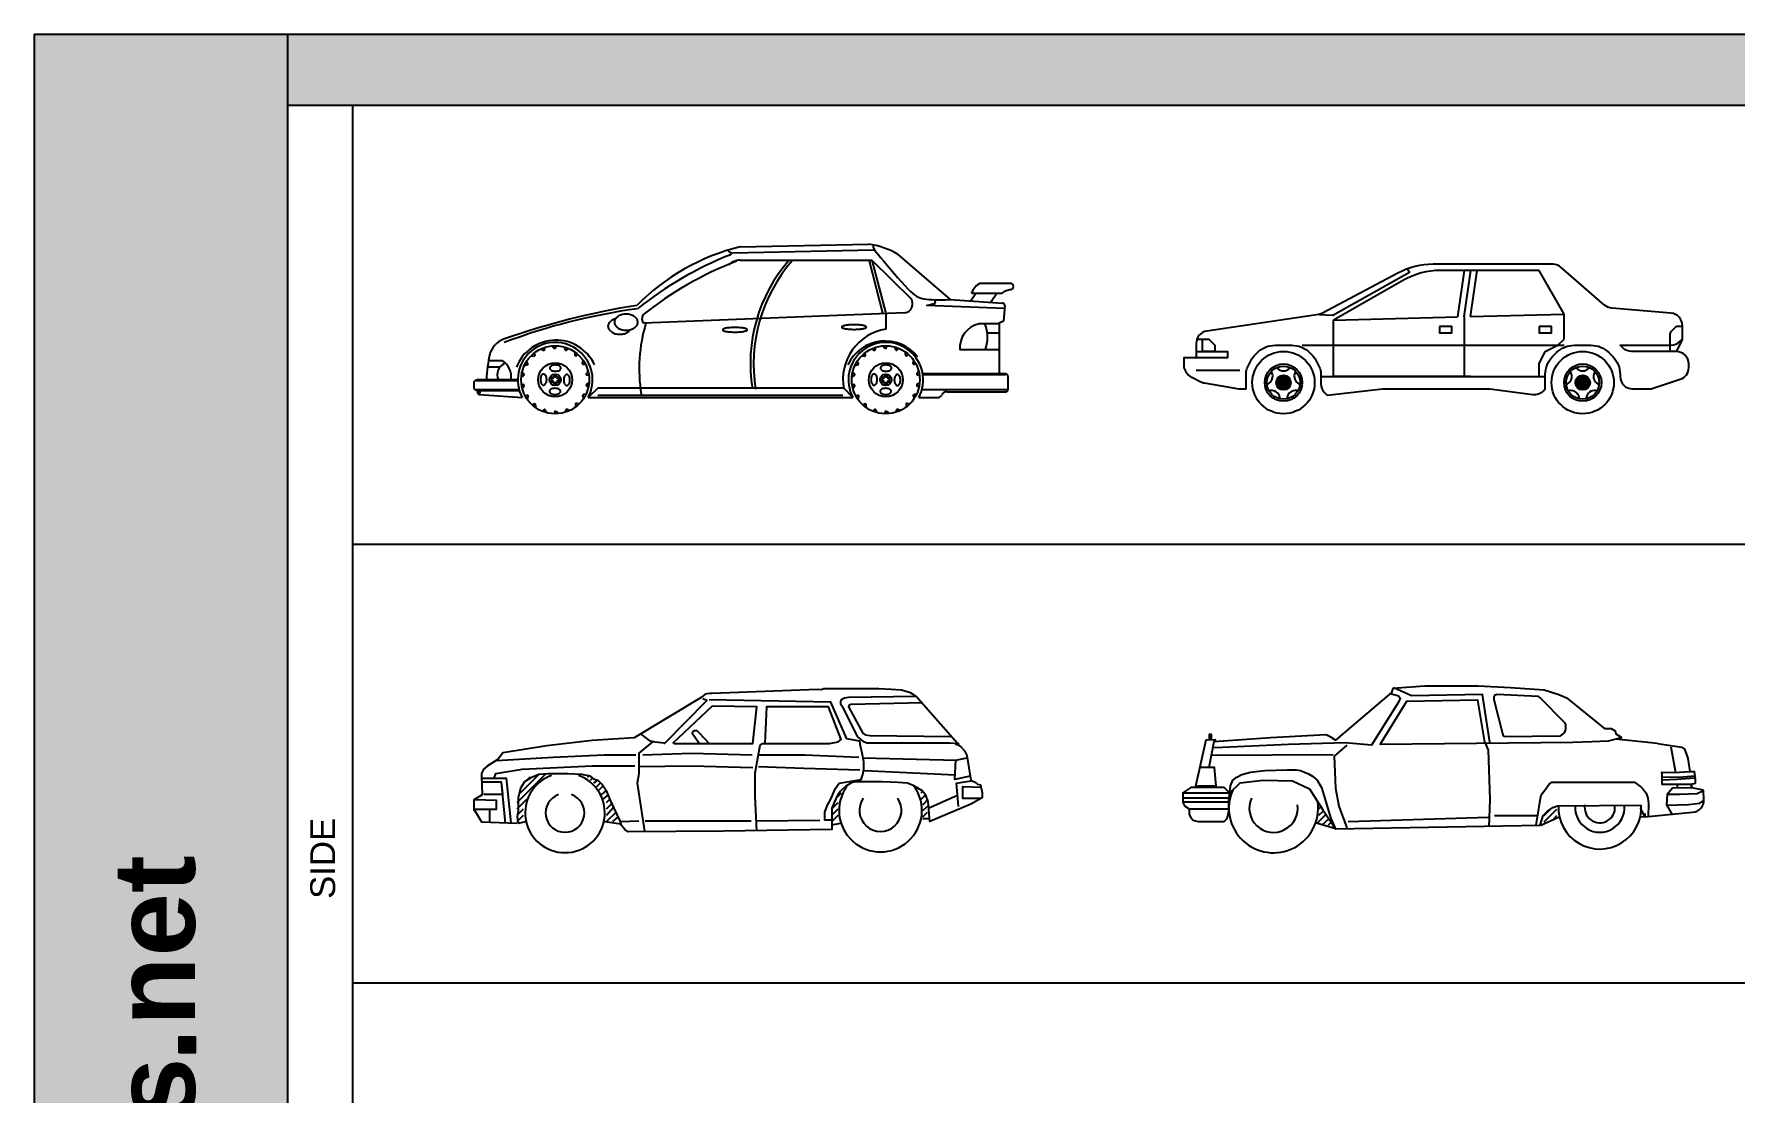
# Model space of a CAD drawing. Header units: millimetres. Extents: x 799 to 57596, y 23774 to 44160.
# Drawn here: x 799 to 15798, y 34821 to 44160 of the extents above; entities that cross this region are included whole.
import ezdxf

# ---------------------------------------------------------------- set-up
doc = ezdxf.new("R2010")
doc.units = ezdxf.units.MM
doc.layers.add('www.cad-blocks.net', color=7, linetype='Continuous')
doc.styles.get("Standard").update_dxf_attribs({"font": 'arial.ttf'})

# ---------------------------------------------------------------- blocks, each defined once
blk = doc.blocks.new('A$C489B0A1E')
at = {"linetype": 'Continuous'}
for p, q in [((2283, 1421), (3527, 1446)), ((2349, 1357), (3513, 1357)), ((2350, 1473), (3484, 1497)), ((3488, 1351), (3611, 878)), ((3513, 1357), (3859, 1016)), ((3513, 1357), (3636, 884)), ((3740, 1410), (4204, 1008)), ((4432, 1064), (4385, 996)), ((4393, 1064), (4664, 1064)), ((4473, 1152), (4735, 1152)), ((4620, 1064), (4564, 984)), ((3995, 957), (4075, 977)), ((4683, 930), (3995, 957)), ((4075, 977), (4070, 1006)), ((4204, 1008), (4667, 977)), ((4685, 956), (4675, 816)), ((3805, 891), (1501, 799)), ((3636, 884), (3636, 747)), ((4636, 793), (4461, 793)), ((4675, 816), (4636, 800)), ((4636, 800), (4636, 353)), ((719, 600), (723, 595)), ((3636, 600), (3640, 595)), ((4534, 715), (4636, 715)), ((130, 469), (251, 469)), ((459, 450), (466, 451)), ((507, 512), (529, 508)), ((526, 530), (533, 529)), ((592, 572), (612, 561)), ((616, 582), (622, 578)), ((693, 599), (708, 581)), ((797, 590), (805, 568)), ((821, 582), (824, 575)), ((891, 546), (891, 523)), ((912, 530), (912, 523)), ((965, 472), (957, 450)), ((979, 450), (976, 443)), ((3376, 450), (3383, 451)), ((3424, 512), (3446, 508)), ((3443, 530), (3450, 529)), ((3509, 572), (3529, 561)), ((3533, 582), (3539, 578)), ((3610, 599), (3625, 581)), ((3714, 590), (3722, 568)), ((3739, 582), (3741, 575)), ((3808, 546), (3808, 523)), ((3829, 530), (3829, 523)), ((3882, 472), (3874, 450)), ((3896, 450), (3893, 443)), ((4632, 563), (4289, 563)), ((389, 300), (30, 300)), ((122, 413), (229, 413)), ((420, 326), (440, 338)), ((423, 352), (429, 356)), ((447, 427), (470, 431)), ((1009, 377), (994, 360)), ((1014, 352), (1010, 347)), ((3337, 326), (3357, 338)), ((3340, 352), (3346, 356)), ((3364, 427), (3387, 431)), ((3926, 377), (3911, 360)), ((3931, 352), (3927, 347)), ((4694, 353), (3962, 353)), ((4694, 343), (3962, 343)), ((4714, 333), (4714, 215)), ((0, 270), (0, 235)), ((10, 293), (389, 293)), ((10, 213), (401, 213)), ((30, 205), (33, 205)), ((33, 205), (403, 205)), ((33, 205), (33, 190)), ((51, 170), (428, 144)), ((423, 248), (428, 253)), ((429, 223), (444, 240)), ((459, 150), (461, 157)), ((991, 173), (968, 169)), ((979, 150), (972, 149)), ((1018, 274), (998, 262)), ((1014, 248), (1008, 244)), ((1099, 229), (1010, 144)), ((1095, 165), (3258, 165)), ((1099, 229), (3262, 229)), ((3262, 229), (3345, 144)), ((3340, 248), (3345, 253)), ((3346, 223), (3361, 240)), ((3376, 150), (3378, 157)), ((3908, 173), (3885, 169)), ((3896, 150), (3889, 149)), ((3935, 274), (3915, 262)), ((3931, 248), (3925, 244)), ((3955, 215), (4714, 215)), ((4174, 195), (4694, 195)), ((473, 128), (481, 150)), ((526, 70), (526, 77)), ((547, 54), (547, 77)), ((616, 18), (614, 25)), ((641, 10), (633, 32)), ((719, 0), (714, 5)), ((745, 1), (730, 19)), ((821, 18), (815, 22)), ((845, 28), (826, 39)), ((912, 70), (905, 71)), ((931, 88), (908, 92)), ((1010, 144), (3345, 144)), ((3390, 128), (3398, 150)), ((3443, 70), (3443, 77)), ((3464, 54), (3464, 77)), ((3533, 18), (3531, 25)), ((3558, 10), (3550, 32)), ((3636, 0), (3631, 5)), ((3662, 1), (3647, 19)), ((3739, 18), (3733, 22)), ((3762, 28), (3743, 39)), ((3829, 70), (3822, 71)), ((3848, 88), (3825, 92)), ((3927, 145), (4102, 145))]:
    blk.add_line(p, q, dxfattribs=at)
blk.add_lwpolyline([(3527, 1494), (3524, 1482), (3525, 1470), (3530, 1456), (3539, 1441), (3553, 1424), (3571, 1402), (3592, 1377), (3618, 1347), (3647, 1313), (3679, 1276), (3711, 1239), (3743, 1201), (3775, 1166), (3805, 1133), (3831, 1104), (3855, 1080), (3875, 1062), (3893, 1047), (3909, 1036), (3924, 1028), (3940, 1022), (3956, 1018), (3974, 1015), (3995, 1012), (4018, 1010), (4043, 1008), (4070, 1006), (4100, 1006), (4132, 1006), (4167, 1006), (4204, 1008)], dxfattribs=at)
blk.add_lwpolyline([(1251, 839, 0.006561), (1248, 838, 0.081415), (1216, 823, 0.106967), (1192, 798, 0.136353), (1185, 773, 0.136353), (1192, 747, 0.106967), (1216, 723, 0.081415), (1248, 707, 0.069496), (1289, 702, 0.069496), (1330, 707, 0.081415), (1362, 723, 0.089291), (1382, 742, 0.136353)], format="xyb", dxfattribs=at)
for points in [[(1344, 880, 0.069496), (1303, 874, 0.081415), (1271, 859, 0.106967), (1248, 834, 0.136353), (1241, 809, 0.136353), (1248, 783, 0.106967), (1271, 759, 0.081415), (1303, 743, 0.069496), (1344, 738, 0.069496), (1385, 743, 0.081415), (1418, 759, 0.106967), (1441, 783, 0.136353), (1448, 809, 0.136353), (1441, 834, 0.106967), (1418, 859, 0.081415), (1385, 874, 0.069496)], [(2305, 762, 0.019273), (2260, 760, 0.026823), (2229, 756, 0.059732), (2200, 747, 0.295095), (2197, 741, 0.295095), (2200, 736, 0.059732), (2229, 727, 0.026823), (2260, 723, 0.019273), (2305, 721, 0.019273), (2350, 723, 0.026823), (2382, 727, 0.059732), (2410, 736, 0.295095), (2413, 741, 0.295095), (2410, 747, 0.059732), (2382, 756, 0.026823), (2350, 760, 0.019273)], [(3356, 786, 0.019273), (3312, 784, 0.026823), (3280, 780, 0.059732), (3252, 771, 0.295095), (3248, 766, 0.295095), (3252, 760, 0.059732), (3280, 751, 0.026823), (3312, 747, 0.019273), (3356, 745, 0.019273), (3401, 747, 0.026823), (3433, 751, 0.059732), (3461, 760, 0.295095), (3465, 766, 0.295095), (3461, 771, 0.059732), (3433, 780, 0.026823), (3401, 784, 0.019273)], [(588, 302, 0.057053), (591, 282, 0.070766), (596, 267, 0.106262), (606, 256, 0.160554), (616, 253, 0.160554), (626, 256, 0.106262), (635, 267, 0.070766), (641, 282, 0.057053), (644, 302, 0.057053), (641, 322, 0.070766), (635, 337, 0.106262), (626, 348, 0.160554), (616, 351, 0.160554), (606, 348, 0.106262), (596, 337, 0.070766), (591, 322, 0.057053)], [(721, 431, 0.057053), (701, 428, 0.070766), (686, 422, 0.106262), (675, 413, 0.160554), (671, 403, 0.160554), (675, 393, 0.106262), (686, 383, 0.070766), (701, 378, 0.057053), (721, 375, 0.057053), (741, 378, 0.070766), (756, 383, 0.106262), (767, 393, 0.160554), (770, 403, 0.160554), (767, 413, 0.106262), (756, 422, 0.070766), (741, 428, 0.057053)], [(849, 298, 0.057053), (847, 318, 0.070766), (841, 333, 0.106262), (831, 344, 0.160554), (822, 347, 0.160554), (812, 344, 0.106262), (802, 333, 0.070766), (796, 318, 0.057053), (794, 298, 0.057053), (796, 278, 0.070766), (802, 263, 0.106262), (812, 252, 0.160554), (822, 249, 0.160554), (831, 252, 0.106262), (841, 263, 0.070766), (847, 278, 0.057053)], [(3505, 302, 0.057053), (3508, 282, 0.070766), (3513, 267, 0.106262), (3523, 256, 0.160554), (3533, 253, 0.160554), (3543, 256, 0.106262), (3553, 267, 0.070766), (3558, 282, 0.057053), (3561, 302, 0.057053), (3558, 322, 0.070766), (3553, 337, 0.106262), (3543, 348, 0.160554), (3533, 351, 0.160554), (3523, 348, 0.106262), (3513, 337, 0.070766), (3508, 322, 0.057053)], [(3638, 431, 0.057053), (3618, 428, 0.070766), (3603, 422, 0.106262), (3592, 413, 0.160554), (3589, 403, 0.160554), (3592, 393, 0.106262), (3603, 383, 0.070766), (3618, 378, 0.057053), (3638, 375, 0.057053), (3658, 378, 0.070766), (3673, 383, 0.106262), (3684, 393, 0.160554), (3687, 403, 0.160554), (3684, 413, 0.106262), (3673, 422, 0.070766), (3658, 428, 0.057053)], [(3766, 298, 0.057053), (3764, 318, 0.070766), (3758, 333, 0.106262), (3748, 344, 0.160554), (3739, 347, 0.160554), (3729, 344, 0.106262), (3719, 333, 0.070766), (3713, 318, 0.057053), (3711, 298, 0.057053), (3713, 278, 0.070766), (3719, 263, 0.106262), (3729, 252, 0.160554), (3739, 249, 0.160554), (3748, 252, 0.106262), (3758, 263, 0.070766), (3764, 278, 0.057053)], [(717, 169, 0.057053), (737, 172, 0.070766), (752, 178, 0.106262), (763, 187, 0.160554), (766, 197, 0.160554), (763, 207, 0.106262), (752, 217, 0.070766), (737, 222, 0.057053), (717, 225, 0.057053), (697, 222, 0.070766), (682, 217, 0.106262), (671, 207, 0.160554), (668, 197, 0.160554), (671, 187, 0.106262), (682, 178, 0.070766), (697, 172, 0.057053)], [(3634, 169, 0.057053), (3654, 172, 0.070766), (3669, 178, 0.106262), (3680, 187, 0.160554), (3683, 197, 0.160554), (3680, 207, 0.106262), (3669, 217, 0.070766), (3654, 222, 0.057053), (3634, 225, 0.057053), (3614, 222, 0.070766), (3599, 217, 0.106262), (3588, 207, 0.160554), (3585, 197, 0.160554), (3588, 187, 0.106262), (3599, 178, 0.070766), (3614, 172, 0.057053)]]:
    blk.add_lwpolyline(points, format="xyb", close=True, dxfattribs=at)
blk.add_lwpolyline([(36, 198), (36, 184), (58, 184), (58, 198)], close=True, dxfattribs=at)
for centre, radius in [((719, 300), 300), ((3636, 300), 300), ((719, 300), 150), ((3636, 300), 150), ((719, 300), 50), ((692, 316), 8.43), ((719, 300), 31), ((719, 331), 8.43), ((746, 316), 8.43), ((3636, 300), 50), ((3609, 316), 8.43), ((3636, 300), 31), ((3636, 331), 8.43), ((3663, 316), 8.43), ((692, 284), 8.43), ((719, 269), 8.43), ((746, 284), 8.43), ((3609, 284), 8.43), ((3636, 269), 8.43), ((3663, 284), 8.43)]:
    blk.add_circle(centre, radius, dxfattribs=at)
for centre, radius, start, end in [((2804, -386), 1914, 103.7162, 135.4442), ((3469, -1607), 3243, 111.7859, 128.5753), ((2262, 1441), 15.8, 163.8969, 274.541), ((2365, 1183), 175, 95.1237, 132.1918), ((2263, 1414), 10.7, 285.7752, 86.8156), ((3830, 444), 1389, 139.0457, 189.233), ((3377, 765), 740, 60.6538, 81.6707), ((3440, -1564), 3119, 111.0884, 128.6457), ((3858, 439), 1389, 139.0457, 189.233), ((4525, 1026), 137, 112.0474, 163.7502), ((4756, 943), 154, 96.611, 128.3023), ((4735, 1124), 28.2, 270, 90), ((2512, -5740), 6782, 99.0928, 109.3724), ((2168, -4388), 5364, 97.7288, 110.7364), ((3792, 971), 80.9, 278.883, 34.493), ((4665, 957), 20, 355.6927, 86.2209), ((2849, 396), 1389, 163.0911, 189.233), ((1549, 842), 64.7, 152.4046, 221.353), ((4506, 580), 218, 101.9657, 184.3892), ((4221, 675), 313, 338.5998, 22.2338), ((341, 464), 209, 112.1021, 165.0895), ((726, 275), 375, 24.9048, 158.5635), ((719, 300), 330, 331.8, 208.1891), ((3706, 304), 448, 98.969, 190.7428), ((3631, 279), 363, 37.8585, 154.9087), ((3636, 300), 330, 331.8, 208.2), ((1574, 226), 1464, 168.0285, 177.1182), ((163, 325), 169, 351.6378, 58.8076), ((468, 441), 10.2, 280.1655, 100.1655), ((531, 519), 10.2, 260.1655, 80.1655), ((617, 570), 10.2, 240.1655, 60.1655), ((716, 588), 10.2, 220.1655, 40.1655), ((814, 572), 10.2, 200.1655, 20.1655), ((902, 523), 10.2, 180.1655, 0.1655), ((967, 447), 10.2, 160.1655, 340.1655), ((3385, 441), 10.2, 280.1655, 100.1655), ((3448, 519), 10.2, 260.1655, 80.1655), ((3534, 570), 10.2, 240.1655, 60.1655), ((3633, 588), 10.2, 220.1655, 40.1655), ((3731, 572), 10.2, 200.1655, 20.1655), ((3819, 523), 10.2, 180.1655, 0.1655), ((3884, 447), 10.2, 160.1655, 340.1655), ((30, 270), 30, 90, 180), ((315, 347), 107, 109.5224, 206.0198), ((435, 347), 10.2, 300.1655, 120.1655), ((1002, 353), 10.2, 140.1655, 320.1655), ((3352, 347), 10.2, 300.1655, 120.1655), ((3919, 353), 10.2, 140.1655, 320.1655), ((4694, 333), 20, 0, 90), ((30, 235), 30, 180, 270), ((53, 190), 20, 180, 264.9364), ((436, 247), 10.2, 320.1655, 140.1655), ((471, 153), 10.2, 340.1655, 160.1655), ((970, 159), 10.2, 100.1655, 280.1655), ((1003, 253), 10.2, 120.1655, 300.1655), ((3353, 247), 10.2, 320.1655, 140.1655), ((3388, 153), 10.2, 340.1655, 160.1655), ((3887, 159), 10.2, 100.1655, 280.1655), ((3920, 253), 10.2, 120.1655, 300.1655), ((4099, 181), 36.1, 274.8006, 334.9285), ((4170, 155), 39.8, 84.7628, 164.1869), ((4694, 215), 20, 270, 0), ((536, 77), 10.2, 0.1655, 180.1655), ((624, 28), 10.2, 20.1655, 200.1655), ((722, 12), 10.2, 40.1655, 220.1655), ((821, 30), 10.2, 60.1655, 240.1655), ((907, 81), 10.2, 80.1655, 260.1655), ((3453, 77), 10.2, 0.1655, 180.1655), ((3541, 28), 10.2, 20.1655, 200.1655), ((3639, 12), 10.2, 40.1655, 220.1655), ((3738, 30), 10.2, 60.1655, 240.1655), ((3824, 81), 10.2, 80.1655, 260.1655)]:
    blk.add_arc(centre, radius, start, end, dxfattribs=at)
blk = doc.blocks.new('*X37')
at = {"color": 0}
for p, q in [((597.42, 180.4), (598.1, 181.08)), ((597.42, 180.58), (597.92, 181.08)), ((597.46, 180.27), (598.23, 181.04)), ((597.52, 180.15), (598.35, 180.98)), ((597.61, 180.06), (598.44, 180.89)), ((597.71, 179.99), (598.51, 180.79)), ((597.84, 179.94), (598.56, 180.66)), ((597.99, 179.91), (598.59, 180.51)), ((598.2, 179.95), (598.55, 180.3))]:
    blk.add_line(p, q, dxfattribs=at)
blk = doc.blocks.new('A$C6E2770B5')
for p, q in [((2850, 1150), (2059, 1150)), ((2250, 1150), (2197, 777)), ((2300, 1150), (2247, 778)), ((2350, 1150), (2297, 780)), ((3050, 800), (2850, 1150)), ((1762, 1071), (1200, 750)), ((1200, 750), (2197, 777)), ((1200, 300), (1200, 750)), ((2250, 778), (2250, 300)), ((2297, 780), (3050, 800)), ((3050, 600), (3050, 800)), ((950, 550), (3050, 550)), ((2900, 500), (3000, 550)), ((3000, 550), (3050, 600)), ((3900, 550), (3900, 500)), ((3999, 594), (3950, 500)), ((2850, 400), (2900, 500)), ((1100, 300), (2900, 300)), ((2300, 300), (1200, 300)), ((2300, 300), (2850, 300)), ((2850, 300), (2850, 400))]:
    blk.add_line(p, q)
for points in [[(1150, 150), (1594, 199, -0.027671), (1606, 200), (2444, 200, -0.031099), (2456, 199), (2801, 156, 0.231443), (2885, 185), (2900, 200), (2900, 317, -0.198912), (2959, 459), (2991, 491, -0.198912), (3133, 550), (3267, 550, -0.198912), (3409, 491), (3441, 459, -0.198912), (3500, 317), (3500, 300, 0.414214), (3600, 200), (3734, 200, 0.080612), (3765, 205), (3982, 277, 0.322823), (4050, 372), (4050, 400, 0.414214), (3950, 500), (3591, 500, -0.198912), (3521, 529), (3500, 550), (3909, 550, 0.198912), (3979, 579), (4000, 600), (4000, 707, 0.391902), (3908, 807), (3433, 847, -0.161907), (3375, 872), (3028, 1175, 0.181667), (2962, 1200), (2000, 1200, 0.123106), (1718, 1129), (1114, 808, -0.081381), (1084, 797), (184, 664, 0.366629), (100, 565), (100, 500), (350, 500), (350, 450), (0, 450), (0, 391, 0.198912), (29, 321), (39, 311, 0.080612), (65, 293), (137, 257, 0.074764), (165, 248), (442, 201, 0.041311), (458, 200), (500, 200), (500, 326, -0.116434), (511, 371), (543, 435, -0.080612), (561, 461), (591, 491, -0.198912), (733, 550), (867, 550, -0.198912), (1009, 491), (1039, 461, -0.080612), (1057, 435), (1089, 371, -0.116434), (1100, 326), (1100, 241, 0.198912), (1129, 171), (1150, 150)], [(4000, 700), (3962, 700, 0.198912), (3941, 691), (3909, 659, 0.198912), (3900, 638), (3900, 550)], [(667, 235), (677, 240, 0.414214), (706, 330), (701, 340)], [(745, 372), (753, 364, 0.414214), (847, 364), (855, 372)], [(899, 340), (894, 330, 0.414214), (923, 240), (933, 235)], [(3067, 235), (3077, 240, 0.414214), (3106, 330), (3101, 340)], [(3145, 372), (3153, 364, 0.414214), (3247, 364), (3255, 372)], [(3299, 340), (3294, 330, 0.414214), (3323, 240), (3333, 235)], [(773, 119), (771, 130, 0.414214), (695, 186), (684, 184)], [(916, 184), (905, 186, 0.414214), (829, 130), (827, 119)], [(3173, 119), (3171, 130, 0.414214), (3095, 186), (3084, 184)], [(3316, 184), (3305, 186, 0.414214), (3229, 130), (3227, 119)]]:
    blk.add_lwpolyline(points, format="xyb")
for points in [[(1090, 796), (1195, 791), (1812, 1137), (1798, 1159)], [(100, 600), (200, 600), (250, 550), (250, 500), (150, 500), (150, 600)], [(100, 500), (100, 450)], [(100, 350), (450, 350)]]:
    blk.add_lwpolyline(points)
for points in [[(2050, 700), (2050, 650), (2150, 650), (2150, 700)], [(2850, 700), (2850, 650), (2950, 650), (2950, 700)]]:
    blk.add_lwpolyline(points, close=True)
for centre, radius in [((800, 250), 250), ((3200, 250), 250), ((800, 250), 150), ((800, 250), 133), ((800, 250), 58.7), ((3200, 250), 150), ((3200, 250), 133), ((3200, 250), 58.7)]:
    blk.add_circle(centre, radius)
blk.add_arc((2059, 550), 600, 90, 119.7449)
at = {"xscale": 100, "yscale": 100, "zscale": 100}
for p in [(-59000, -17800), (-56600, -17800)]:
    blk.add_blockref('*X37', p, dxfattribs=at)
blk = doc.blocks.new('A$C155F02F3')
blk.add_lwpolyline([(5929, 1335), (5424, 1912), (5351, 1958), (5243, 1991), (5116, 1998), (4964, 2004), (4290, 2004), (4261, 1995), (4212, 1999), (2923, 1950), (2884, 1950), (2835, 1940), (2786, 1901), (1966, 1403), (1451, 1374), (895, 1306), (359, 1222), (301, 1144), (164, 1056), (134, 1027), (115, 1007), (95, 968), (95, 939), (105, 705), (0, 646), (0, 519), (8, 519), (95, 373), (533, 358)])
at = {"linetype": 'Continuous'}
for points in [[(5424, 1912), (4593, 1901), (4544, 1891), (4505, 1872), (4495, 1852), (4495, 1823), (4515, 1794), (4700, 1423), (4730, 1393), (4769, 1364), (4818, 1345), (4896, 1345), (5831, 1345), (5939, 1335), (5908, 1326), (5947, 1316), (5976, 1286), (6015, 1247), (6045, 1189), (6094, 886), (6152, 857), (6172, 837), (6211, 827), (6230, 730), (6230, 671), (6094, 593), (5590, 378), (5571, 622), (5541, 700), (5493, 759), (5444, 788), (5395, 817), (5317, 847), (5200, 856), (5004, 866), (4799, 866), (4692, 866), (4633, 856), (4555, 807), (4497, 749), (4457, 700), (4418, 612), (4389, 544), (4389, 446), (4389, 358), (4389, 280), (3060, 261), (1891, 251), (1852, 280), (1813, 329), (1793, 388), (1686, 622), (1637, 739), (1569, 837), (1530, 876), (1481, 895), (1432, 934), (1324, 954), (1158, 964), (914, 964), (797, 954), (699, 915), (621, 866), (572, 788), (543, 671), (543, 515), (533, 436), (543, 358)], [(2044, 1452), (2152, 1374), (2220, 1354), (2337, 1345), (2337, 1335), (2855, 1862), (2806, 1882)], [(2454, 1335), (3421, 1335), (3470, 1784), (2923, 1794), (2435, 1335)], [(4399, 397), (4301, 397), (4301, 495), (4330, 573), (4379, 661), (4428, 778), (4477, 847), (4749, 895), (4769, 954), (4779, 1022), (4779, 1110), (4759, 1218), (4739, 1306), (4730, 1364), (4573, 1393), (4378, 1843), (2884, 1872)], [(3470, 261), (3450, 690), (3450, 974), (3509, 1315), (3538, 1335), (4232, 1335), (4359, 1335), (4466, 1354), (4505, 1384), (4349, 1784), (3587, 1784), (3568, 1335)], [(5499, 1833), (4622, 1813), (4603, 1804), (4593, 1784), (4769, 1462), (4798, 1442), (4857, 1432), (5841, 1423)], [(2884, 1335), (2767, 1462), (2737, 1491), (2698, 1491), (2679, 1462), (2767, 1335)], [(2191, 1354), (2025, 1218), (2025, 964), (2005, 847), (2093, 261)], [(252, 910), (271, 968), (592, 1022), (1451, 1061), (1976, 1061)], [(281, 1125), (973, 1169), (1598, 1198), (1986, 1198)], [(2015, 1052), (2669, 1061), (3421, 1042)], [(2073, 1198), (2669, 1218), (3411, 1198)], [(3489, 1198), (4056, 1198), (4720, 1169)], [(3489, 1052), (4046, 1032), (4730, 1013)], [(4769, 1159), (5919, 1133)], [(6084, 935), (5898, 896), (5908, 1130), (6045, 1160)], [(95, 910), (398, 910), (457, 363)], [(125, 714), (359, 714), (340, 861), (105, 861)], [(388, 353), (340, 861)], [(533, 612), (885, 964)], [(572, 729), (807, 964)], [(612, 847), (690, 925)], [(1393, 925), (1412, 934)], [(1432, 886), (1461, 915)], [(1471, 847), (1510, 876)], [(1510, 807), (1559, 856)], [(4788, 1003), (5901, 953)], [(5939, 564), (5928, 710), (5918, 847), (6094, 876)], [(20, 529), (281, 529), (281, 636), (20, 646)], [(533, 534), (651, 651)], [(1530, 759), (1578, 807)], [(1569, 710), (1627, 759)], [(1588, 651), (1656, 710)], [(1627, 612), (1676, 661)], [(4457, 681), (4506, 729)], [(5483, 729), (5502, 749)], [(5483, 651), (5532, 700)], [(5502, 583), (5571, 651)], [(5571, 544), (5928, 701)], [(6211, 661), (5996, 661), (5996, 808), (6221, 798)], [(193, 529), (193, 373)], [(533, 456), (612, 534)], [(533, 378), (612, 456)], [(1627, 534), (1705, 612)], [(1627, 456), (1715, 554)], [(1627, 378), (1744, 495)], [(1705, 378), (1774, 436)], [(4389, 534), (4467, 612)], [(4389, 456), (4467, 534)], [(4389, 378), (4467, 456)], [(5502, 515), (5580, 583)], [(5502, 436), (5561, 495)], [(5502, 417), (5590, 417)], [(543, 358), (641, 378)], [(1608, 378), (1803, 349)], [(1803, 378), (2025, 388)], [(2103, 388), (3402, 388)], [(3470, 388), (4243, 397)], [(4389, 339), (4497, 358)]]:
    blk.add_lwpolyline(points, dxfattribs=at)
for centre, radius, start, end in [((1119, 485), 488, 109.8852, 70.1148), ((1119, 485), 238, 109.8852, 70.1148), ((4985, 515), 508, 144.7824, 35.2176), ((4985, 515), 258, 144.7824, 35.2176)]:
    blk.add_arc(centre, radius, start, end, dxfattribs=at)
blk = doc.blocks.new('A$C0E4D0F0A')
at = {"xscale": 0.7200000000000001, "yscale": 0.7200000000000001, "zscale": 0.7200000000000001}
blk.add_blockref('A$C155F02F3', (0, 2), dxfattribs=at)
blk = doc.blocks.new('A$C210E1931')
at = {"linetype": 'Continuous'}
for points in [[(1833, 1406), (1903, 1385), (1917, 1363), (1903, 1328), (1664, 950), (1433, 970), (933, 956), (350, 928), (263, 924)], [(2665, 974), (2602, 1345), (1974, 1335), (1741, 957), (3440, 974), (3609, 981), (3757, 988), (3869, 1017), (3824, 1045), (3817, 1073), (3782, 1094), (3725, 1094), (3401, 1357), (3316, 1392), (3187, 1435), (2892, 1456), (2602, 1470), (2135, 1469), (1854, 1448), (1840, 1413), (1348, 992), (1305, 1020), (1264, 1040), (772, 1012), (274, 977)], [(2708, 974), (2644, 1395), (2016, 1385), (1861, 1455)], [(2834, 1024), (3331, 1031), (3352, 1045), (3366, 1059), (3380, 1087), (3380, 1129), (3373, 1143), (3151, 1370), (3137, 1377), (2771, 1395), (2750, 1388), (2743, 1374), (2743, 1353), (2820, 1052), (2827, 1031), (2834, 1024)], [(1446, 950), (1334, 852), (1348, 570), (1376, 409), (1446, 219)], [(2665, 974), (2694, 904), (2708, 468), (2701, 229)], [(4189, 962), (3820, 1002)], [(4306, 934), (4347, 707)], [(115, 590), (294, 590), (279, 752), (152, 752)], [(1327, 864), (250, 858)], [(4455, 832), (4473, 715)], [(406, 534), (364, 576), (70, 576), (0, 527), (0, 442), (14, 414), (56, 386), (56, 337), (70, 309), (91, 288), (112, 281), (134, 274), (364, 274), (392, 302), (406, 365), (406, 457), (420, 590), (441, 639), (476, 667), (519, 689), (596, 710), (722, 724)], [(722, 724), (919, 731), (1004, 731), (1039, 724), (1074, 710), (1109, 696), (1144, 674), (1186, 639), (1222, 576), (1306, 302), (1348, 210), (3152, 243), (3180, 327), (3215, 363), (3265, 398), (3307, 412), (4044, 418)], [(3117, 243), (3159, 496), (3173, 524), (3194, 552), (3228, 602), (3256, 623), (3284, 623), (3984, 623), (4032, 588), (4046, 574), (4060, 560), (4088, 524), (4102, 482), (4109, 433), (4105, 315)], [(4362, 601), (4361, 571)], [(4489, 602), (4491, 572)], [(0, 485), (406, 485)], [(7, 527), (420, 527)], [(114, 583), (115, 576)], [(0, 449), (399, 449)], [(56, 386), (406, 386)], [(1186, 260), (1262, 336)], [(1201, 386), (1218, 403)], [(1201, 330), (1240, 369)], [(1460, 275), (2694, 313)], [(2750, 327), (3124, 327)], [(3159, 243), (3314, 313)], [(3187, 327), (3243, 384)], [(3187, 271), (3300, 384)], [(3272, 299), (3300, 327)], [(4076, 315), (4038, 313)], [(1348, 210), (1179, 260)], [(1229, 246), (1287, 299)], [(1285, 246), (1308, 269)], [(1320, 217), (1334, 239)]]:
    blk.add_lwpolyline(points, dxfattribs=at)
for points in [[(113, 576), (207, 995), (286, 998), (286, 980), (274, 977), (229, 752)], [(240, 997), (240, 1007), (234, 1007), (234, 1045), (250, 1045), (250, 1007), (246, 1007), (246, 997)], [(4189, 962), (4404, 930), (4423, 919), (4442, 876), (4455, 832)], [(414, 528), (506, 616), (708, 640), (967, 634), (1118, 562), (1234, 377), (1350, 207)], [(4228, 666), (4413, 669), (4518, 678)], [(4231, 643), (4359, 649), (4518, 660)], [(4593, 551), (4490, 572), (4486, 602)], [(197, 590), (194, 576)], [(4490, 572), (4319, 570), (4272, 513), (4268, 422), (4310, 345), (4325, 341)], [(4270, 420), (4460, 424), (4562, 436), (4599, 462)], [(4277, 515), (4389, 515), (4538, 522), (4593, 548)]]:
    blk.add_lwpolyline(points)
blk.add_lwpolyline([(4473, 715), (4510, 717), (4521, 652), (4521, 609), (4481, 601), (4364, 601), (4228, 601), (4228, 689), (4225, 709), (4333, 706)], close=True)
blk.add_lwpolyline([(4045, 393), (4039, 391), (4067, 327), (4076, 343), (4076, 315), (4498, 356, 0.401534), (4597, 467), (4594, 547), (4593, 551)], format="xyb", dxfattribs=at)
for centre, radius, start, end in [((800, 393), 394, 156.0902, 7.9528), ((800, 393), 214, 156.0902, 7.9528), ((3679, 398), 366, 177.7857, 3.2194), ((3679, 398), 218, 175.3893, 4.6106), ((3679, 398), 134, 169.2869, 4.514)]:
    blk.add_arc(centre, radius, start, end, dxfattribs=at)
blk = doc.blocks.new('FORMAT')
at = {"layer": 'www.cad-blocks.net', "true_color": 0x444444}
blk.add_hatch(color=250, dxfattribs=at).paths.add_polyline_path([(799, 23774), (3036, 23774), (3036, 44160), (799, 44160)])
at = {"layer": 'www.cad-blocks.net', "true_color": 0x546d8e}
h = blk.add_hatch(color=155, dxfattribs=at)
h.set_gradient(color1=(68, 68, 68), color2=(84, 109, 142), tint=1)
h.paths.add_polyline_path([(3036, 44160), (3036, 43532), (57596, 43532), (57596, 44160)])
blk.add_hatch(color=155, dxfattribs=at).paths.add_polyline_path([(2079, 35307), (2079, 35167), (2220, 35167), (2220, 35307)])
at = {"layer": 'www.cad-blocks.net', "color": 250, "true_color": 0x444444}
for p, q in [((799, 44160), (3036, 44160)), ((799, 44160), (799, 23774)), ((3036, 44160), (3036, 23774))]:
    blk.add_line(p, q, dxfattribs=at)
at = {"layer": 'www.cad-blocks.net'}
blk.add_line((3036, 44160), (3036, 23774), dxfattribs=at)
at = {"layer": 'www.cad-blocks.net', "color": 155, "true_color": 0x546d8e}
for p, q in [((3036, 44160), (57596, 44160)), ((3036, 43532), (57596, 43532)), ((3036, 43532), (57596, 43532)), ((3036, 43532), (3036, 24162)), ((3036, 43532), (57596, 43532)), ((3609, 43532), (3609, 24162)), ((3609, 39658), (57596, 39658)), ((3609, 35784), (57596, 35784))]:
    blk.add_line(p, q, dxfattribs=at)
blk.add_lwpolyline([(2079, 35167), (2079, 35307), (2220, 35307), (2220, 35167)], close=True, dxfattribs=at)
at = {"layer": 'www.cad-blocks.net', "color": 155, "true_color": 0x546d8e, "insert": (3236, 36526), "char_height": 219.4, "attachment_point": 1, "rotation": 90}
blk.add_mtext_dynamic_manual_height_columns('SIDE', width=34548.88, gutter_width=12.5, heights=[0], dxfattribs=at)
at = {"layer": 'www.cad-blocks.net', "insert": (1498, 29925), "char_height": 720, "attachment_point": 1, "rotation": 90}
blk.add_mtext_dynamic_manual_height_columns('{\\fArial|b1|i0|c0|p34;\\C255;\\c16777215;cad-bl  cks net}', width=33614.95, gutter_width=12.5, heights=[0], dxfattribs=at)

msp = doc.modelspace()

# ---------------------------------------------------------------- block references
for name, p in [('A$C489B0A1E', (4678, 40808)), ('A$C210E1931', (10935, 36934)), ('A$C0E4D0F0A', (4678, 36934))]:
    msp.add_blockref(name, p)
at = {"xscale": 1.1, "yscale": 1.1, "zscale": 1.1}
msp.add_blockref('A$C6E2770B5', (10943, 40808), dxfattribs=at)
at = {"layer": 'www.cad-blocks.net'}
msp.add_blockref('FORMAT', (0, 0), dxfattribs=at)

doc.saveas('drawing.dxf')
